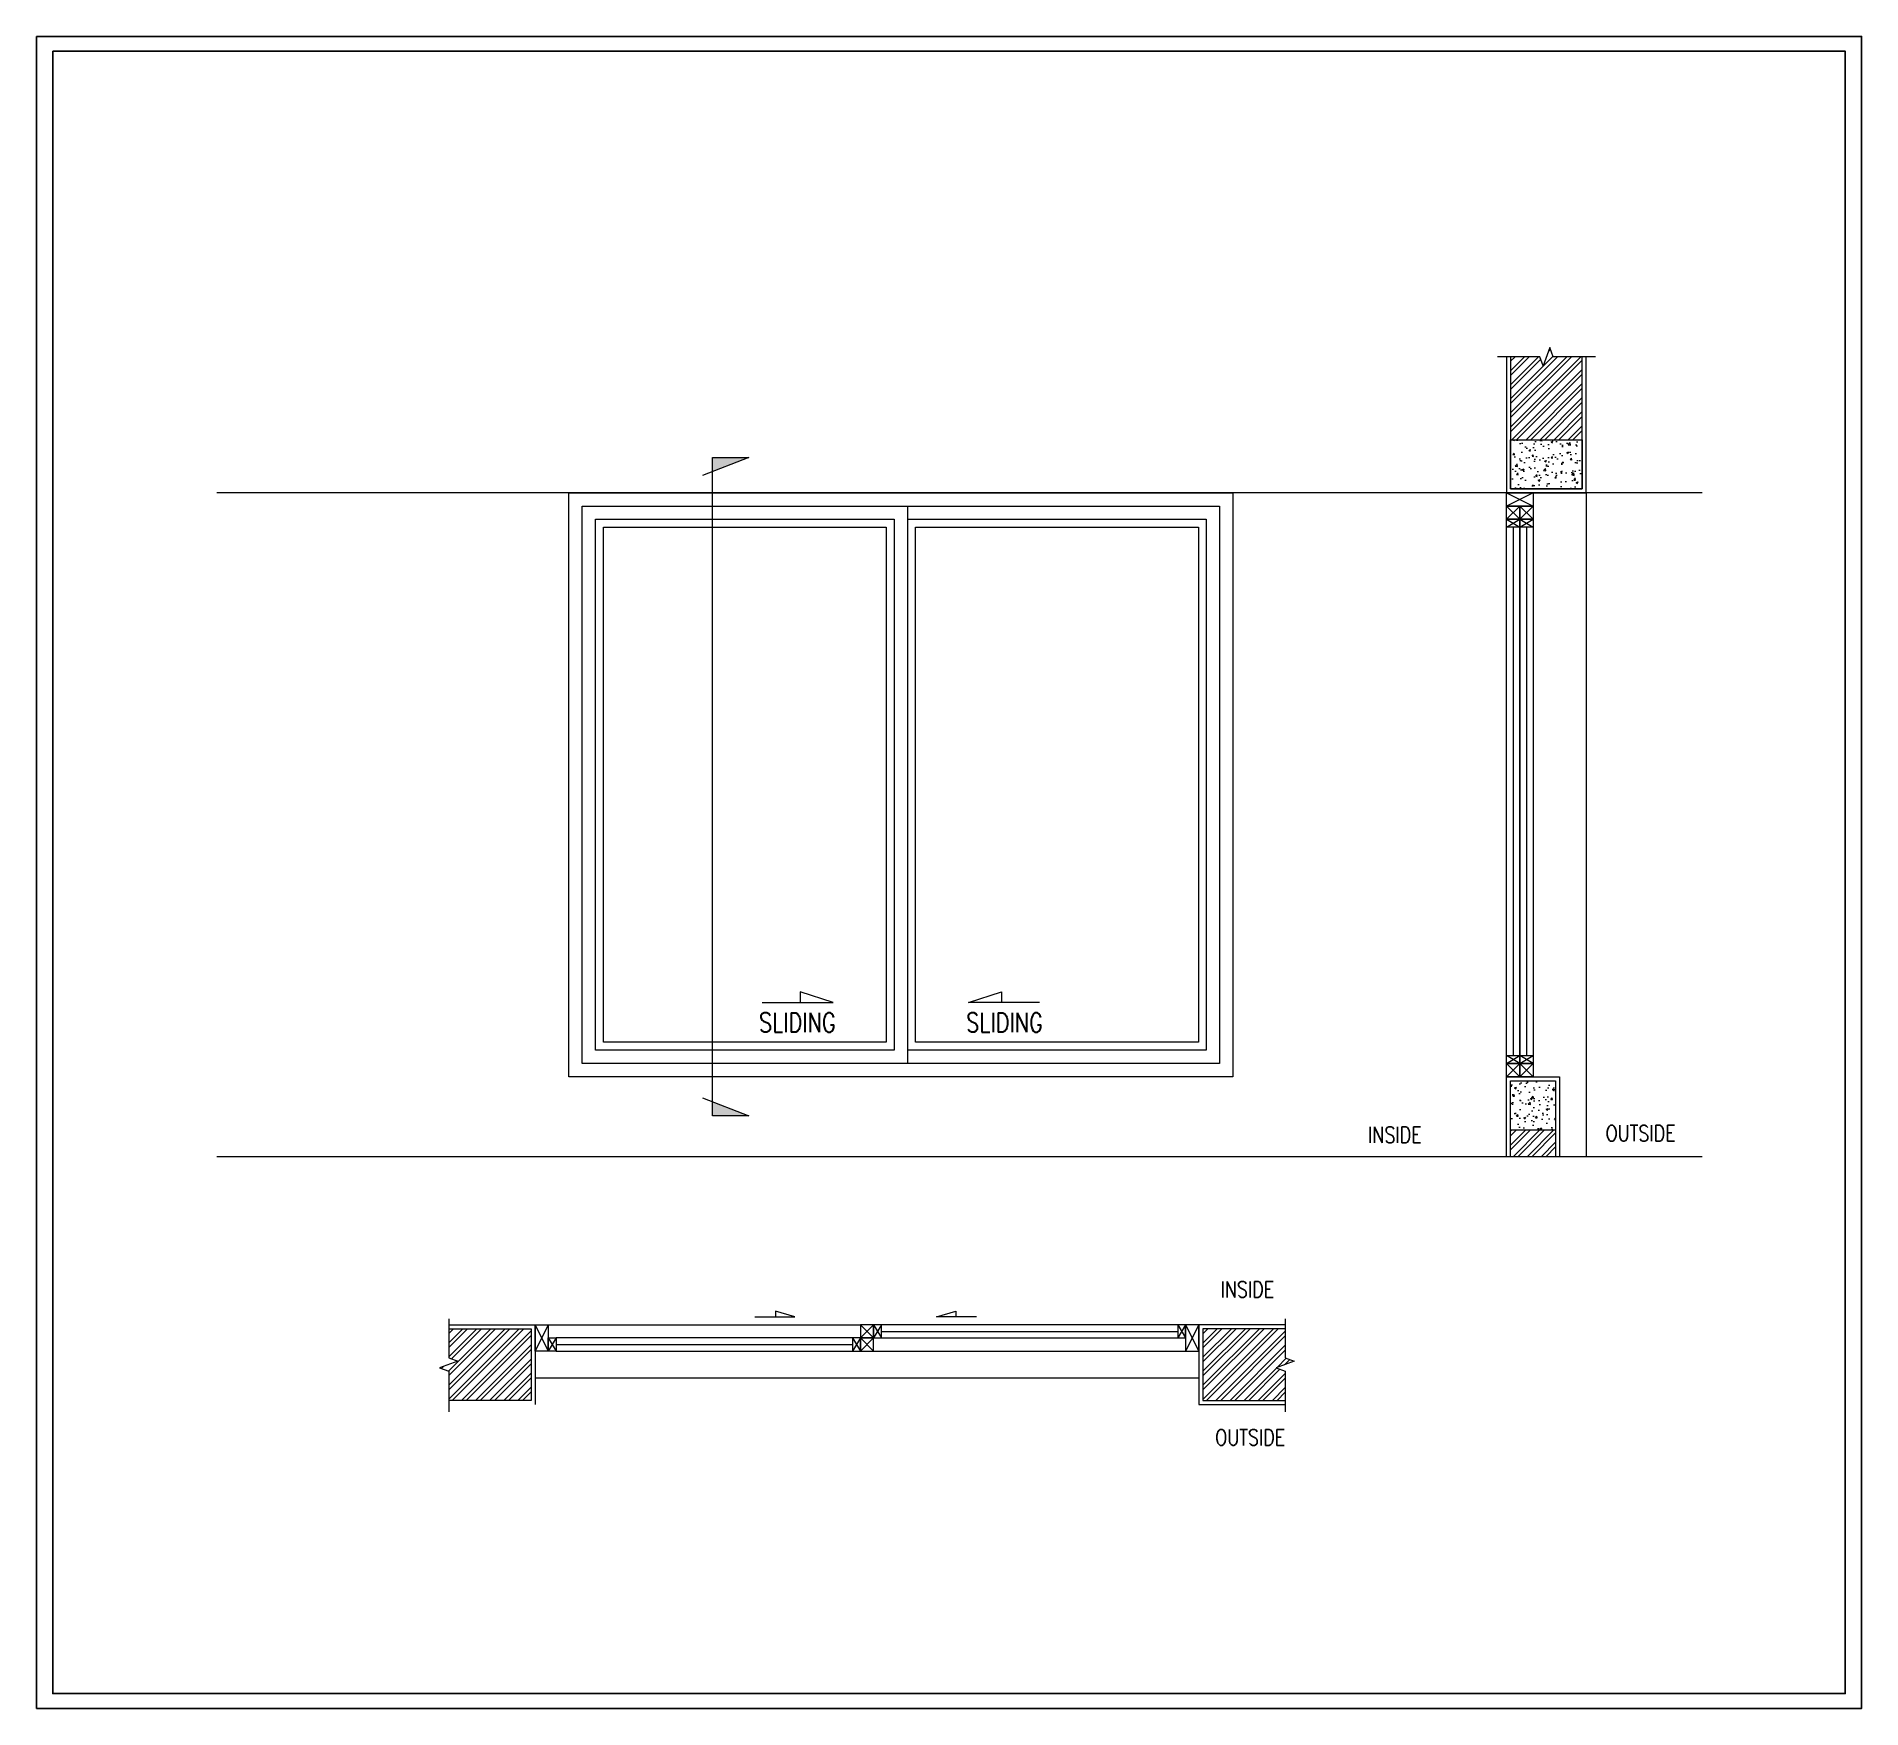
# Paper-space layout 'Projects1200x1100' of a CAD drawing. Header units: millimetres. Extents: x 55.011 to 55.328, y 90.128 to 90.419.
# The model-space entities are those that its viewports show. They can reach past a viewport. Long polylines and large blocks are cut down to what shows.
import ezdxf
from ezdxf.enums import TextEntityAlignment as Align

# ---------------------------------------------------------------- set-up
doc = ezdxf.new("R2010")
doc.units = ezdxf.units.MM
doc.linetypes.add('CENTER2', pattern=[1.125, 0.75, -0.125, 0.125, -0.125])
doc.linetypes.add('DOT2', pattern=[0.125, 0, -0.125])
doc.layers.add('000-dwgLAB-Rectan.', color=251, linetype='Continuous', plot=False)
doc.layers.add('02', color=251, linetype='Continuous', plot=False)
doc.layers.add('001_Dark_1 20', color=7, linetype='Continuous', lineweight=0)
doc.styles.add('ROMANS', font='ROMANS.SHX', dxfattribs={"width": 0.8, "height": 125})

msp = doc.modelspace()

# ---------------------------------------------------------------- hatches: boundary and pattern name
at = {"layer": '001_Dark_1 20'}
h = msp.add_hatch(dxfattribs=at)
h.set_pattern_fill('ANSI32', color=256, scale=0.1, style=0)
h.set_pattern_definition([(45, (2673.70503, 1820.197657), (-0.0265165043, 0.0265165043), []), (45, (2673.72271, 1820.197657), (-0.0265165043, 0.0265165043), [])])
h.paths.add_polyline_path([(2135.649, 1801.4887), (2135.539, 1801.4887), (2135.5265, 1801.523), (2135.5015, 1801.4543), (2135.489, 1801.4887), (2135.379, 1801.4887), (2135.379, 1801.1762), (2135.649, 1801.1762)])
h = msp.add_hatch(dxfattribs=at)
h.set_pattern_fill('AR-CONC', color=256, scale=0.01, style=0)
h.set_pattern_definition([(50, (2669.31853, 1820.197657), (0.071726018, -0.0062752135), [0.0075, -0.0825]), (355, (2669.31853, 1820.19766), (-0.013875133, 0.075219213), [0.006, -0.066]), (100.4514, (2669.32451, 1820.197134), (0.057850938, 0.068943954), [0.006374019, -0.070114211]), (46.1842, (2669.31853, 1820.21766), (0.106724105, -0.016551901), [0.01125, -0.12375]), (96.6356, (2669.32742, 1820.21628), (0.09346627, 0.097411787), [0.009561029, -0.1051713]), (351.1842, (2669.31853, 1820.21766), (0.093466195, 0.09741186), [0.009, -0.099]), (21, (2669.32853, 1820.212657), (0.059690705, -0.040261889), [0.0075, -0.0825]), (326, (2669.32853, 1820.21266), (0.024331533, 0.072515005), [0.006, -0.066]), (71.4514, (2669.333505, 1820.2093), (0.084022263, 0.03225305), [0.006374019, -0.070114211]), (37.5, (2669.31853, 1820.197657), (0.0012159855, 0.0332893854), [0, -0.0652, 0, -0.067, 0, -0.06625]), (7.5, (2669.31853, 1820.197657), (0.0263069537, 0.0394411712), [0, -0.0382, 0, -0.0637, 0, -0.02525]), (327.5, (2669.29623, 1820.197657), (0.0533822436, -0.0022554872), [0, -0.025, 0, -0.078, 0, -0.1035]), (317.5, (2669.28623, 1820.197657), (0.058318617, 0.0100104982), [0, -0.0325, 0, -0.0518, 0, -0.0735])])
h.paths.add_polyline_path([(2135.649, 1801.1762), (2135.379, 1801.1762), (2135.379, 1800.9912), (2135.649, 1800.9912)])
at = {"layer": '001_Dark_1 20', "ltscale": 250}
for points in [[(2132.3741, 1801.0555), (2132.3741, 1801.1091), (2132.5106, 1801.1091)], [(2132.3741, 1798.6825), (2132.3741, 1798.6289), (2132.5107, 1798.6289)]]:
    msp.add_hatch(color=256, dxfattribs=at).paths.add_polyline_path(points)
at = {"layer": '001_Dark_1 20'}
h = msp.add_hatch(dxfattribs=at)
h.set_pattern_fill('AR-CONC', color=256, scale=0.01, style=0)
h.set_pattern_definition([(50, (2673.70503, 1819.247657), (0.071726018, -0.0062752135), [0.0075, -0.0825]), (355, (2673.70503, 1819.24766), (-0.013875133, 0.075219213), [0.006, -0.066]), (100.4514, (2673.71101, 1819.247134), (0.057850938, 0.068943954), [0.006374019, -0.070114211]), (46.1842, (2673.70503, 1819.26766), (0.106724105, -0.016551901), [0.01125, -0.12375]), (96.6356, (2673.71392, 1819.26628), (0.09346627, 0.097411787), [0.009561029, -0.1051713]), (351.1842, (2673.70503, 1819.26766), (0.093466195, 0.09741186), [0.009, -0.099]), (21, (2673.71503, 1819.262657), (0.059690705, -0.040261889), [0.0075, -0.0825]), (326, (2673.71503, 1819.26266), (0.024331533, 0.072515005), [0.006, -0.066]), (71.4514, (2673.720005, 1819.2593), (0.084022263, 0.03225305), [0.006374019, -0.070114211]), (37.5, (2673.70503, 1819.247657), (0.0012159855, 0.0332893854), [0, -0.0652, 0, -0.067, 0, -0.06625]), (7.5, (2673.70503, 1819.247657), (0.0263069537, 0.0394411712), [0, -0.0382, 0, -0.0637, 0, -0.02525]), (327.5, (2673.68273, 1819.247657), (0.0533822436, -0.0022554872), [0, -0.025, 0, -0.078, 0, -0.1035]), (317.5, (2673.67273, 1819.247657), (0.058318617, 0.0100104982), [0, -0.0325, 0, -0.0518, 0, -0.0735])])
h.paths.add_polyline_path([(2135.549, 1798.5762), (2135.549, 1798.7612), (2135.379, 1798.7612), (2135.379, 1798.5762)])
h = msp.add_hatch(dxfattribs=at)
h.set_pattern_fill('ANSI32', color=256, scale=0.1, style=0)
h.set_pattern_definition([(45, (2135.379046, 1797.77617), (-0.0265165, 0.0265165), []), (45, (2135.396724, 1797.77617), (-0.0265165, 0.0265165), [])])
h.paths.add_polyline_path([(2135.549, 1798.4762), (2135.549, 1798.5762), (2135.379, 1798.5762), (2135.379, 1798.4762)])
h = msp.add_hatch(dxfattribs=at)
h.set_pattern_fill('ANSI32', color=256, scale=0.1, style=0)
h.set_pattern_definition([(45, (2689.93917, 1820.75234), (-0.0265165043, 0.0265165043), []), (45, (2689.95685, 1820.75234), (-0.0265165043, 0.0265165043), [])])
h.paths.add_polyline_path([(2131.6908, 1797.8273), (2131.3807, 1797.8273), (2131.3807, 1797.7173), (2131.4151, 1797.7048), (2131.3464, 1797.6798), (2131.3807, 1797.6673), (2131.3807, 1797.5573), (2131.6908, 1797.5573)])
h = msp.add_hatch(dxfattribs=at)
h.set_pattern_fill('ANSI32', color=256, scale=0.1, style=0)
h.set_pattern_definition([(45, (2689.43917, 1820.75234), (-0.0265165043, 0.0265165043), []), (45, (2689.45685, 1820.75234), (-0.0265165043, 0.0265165043), [])])
h.paths.add_polyline_path([(2134.5305, 1797.6673), (2134.4962, 1797.6798), (2134.5649, 1797.7048), (2134.5305, 1797.7173), (2134.5305, 1797.8273), (2134.2208, 1797.8273), (2134.2208, 1797.5573), (2134.5305, 1797.5573)])

# ---------------------------------------------------------------- linework, layer by layer
at = {"layer": '000-dwgLAB-Rectan.'}
msp.add_lwpolyline([(2129.8897, 1802.6392), (2136.6397, 1802.6392), (2136.6397, 1796.4526), (2129.8897, 1796.4526), (2129.8897, 1802.6392)], dxfattribs=at)
at = {"layer": '001_Dark_1 20', "color": 7}
for p, q in [((2135.364, 1801.4887), (2135.364, 1800.9762)), ((2135.664, 1800.9762), (2135.664, 1801.4887)), ((2135.364, 1800.9762), (2135.664, 1800.9762)), ((2135.664, 1800.9762), (2135.664, 1798.4762)), ((2135.364, 1798.4762, 0.0009), (2135.364, 1798.7762)), ((2135.364, 1798.7762), (2135.564, 1798.7762)), ((2135.564, 1798.7762, 0.0002), (2135.564, 1798.4762, 0.0002)), ((2131.3805, 1797.8423), (2131.7058, 1797.8423)), ((2131.7058, 1797.8423), (2131.7058, 1797.5423)), ((2131.7058, 1797.6423), (2134.2058, 1797.6423))]:
    msp.add_line(p, q, dxfattribs=at)
at = {"layer": '001_Dark_1 20'}
for p, q in [((2135.379, 1801.4887), (2135.379, 1800.9912)), ((2135.649, 1800.9912), (2135.649, 1801.4887)), ((2135.379, 1801.1762), (2135.649, 1801.1762)), ((2135.379, 1800.9912), (2135.649, 1800.9912)), ((2135.379, 1798.4762, 0.002), (2135.379, 1798.7612, 0.002)), ((2135.379, 1798.7612), (2135.549, 1798.7612)), ((2135.549, 1798.7612, -0.0018), (2135.549, 1798.4762, -0.0018)), ((2135.379, 1798.5762), (2135.549, 1798.5762)), ((2131.3805, 1797.8273), (2131.6908, 1797.8273)), ((2131.6908, 1797.8273), (2131.6908, 1797.5573)), ((2131.7058, 1797.8423), (2131.7058, 1797.7423)), ((2131.7058, 1797.8423), (2131.7058, 1797.7423)), ((2131.6908, 1797.5573), (2131.3805, 1797.5573))]:
    msp.add_line(p, q, dxfattribs=at)
at = {"layer": '001_Dark_1 20', "color": 3, "linetype": 'CENTER2', "ltscale": 0.5}
for p, q in [((2132.5106, 1801.1094), (2132.3367, 1801.0407)), ((2132.3741, 1798.6287), (2132.3741, 1801.1094)), ((2132.3741, 1801.1094), (2132.5106, 1801.1094)), ((2132.3367, 1798.697), (2132.5106, 1798.6287)), ((2132.5106, 1798.6287), (2132.3741, 1798.6287))]:
    msp.add_line(p, q, dxfattribs=at)
at = {"layer": '001_Dark_1 20', "color": 6, "linetype": 'DOT2'}
msp.add_line((2136.1012, 1800.9762), (2130.5071, 1800.9762), dxfattribs=at)
at = {"layer": '001_Dark_1 20', "color": 8}
for p, q in [((2135.364, 1800.9762), (2135.464, 1800.9262)), ((2135.464, 1800.9762), (2135.364, 1800.9262)), ((2135.414, 1800.8762), (2135.364, 1800.9262)), ((2135.364, 1800.8762), (2135.414, 1800.9262)), ((2135.364, 1800.8762), (2135.414, 1800.8462, -0.002)), ((2135.364, 1800.8462, -0.002), (2135.414, 1800.8762)), ((2135.464, 1800.8762), (2135.414, 1800.9262)), ((2135.414, 1800.8762), (2135.464, 1800.9262)), ((2135.414, 1800.8762), (2135.464, 1800.8462, -0.002)), ((2135.414, 1800.8462, -0.002), (2135.464, 1800.8762)), ((2135.414, 1798.8262, 0.0015), (2135.364, 1798.8562, 0.0015)), ((2135.364, 1798.8262, 0.0015), (2135.414, 1798.8562, 0.0015)), ((2135.414, 1798.7762), (2135.364, 1798.8262, 0.0015)), ((2135.364, 1798.7762), (2135.414, 1798.8262, 0.0015)), ((2135.464, 1798.8262, 0.0015), (2135.414, 1798.8562, 0.0015)), ((2135.414, 1798.8262, 0.0015), (2135.464, 1798.8562, 0.0015)), ((2135.464, 1798.7762), (2135.414, 1798.8262, 0.0015)), ((2135.414, 1798.7762), (2135.464, 1798.8262, 0.0015)), ((2131.7058, 1797.8423), (2131.7558, 1797.7423)), ((2131.7558, 1797.8423), (2131.7058, 1797.7423)), ((2131.7558, 1797.8423), (2132.9308, 1797.8423)), ((2131.7558, 1797.7923), (2131.7858, 1797.7423)), ((2131.7858, 1797.7923), (2131.7558, 1797.7423)), ((2132.9308, 1797.7923), (2132.9008, 1797.7423)), ((2132.9008, 1797.7923), (2132.9308, 1797.7423)), ((2132.9308, 1797.8423), (2132.9808, 1797.7923)), ((2132.9808, 1797.8423), (2132.9308, 1797.7923)), ((2132.9308, 1797.7923), (2132.9808, 1797.7423)), ((2132.9808, 1797.7923), (2132.9308, 1797.7423)), ((2133.0108, 1797.8423), (2132.9808, 1797.7923)), ((2132.9808, 1797.8423), (2133.0108, 1797.7923)), ((2134.1558, 1797.8423), (2134.1258, 1797.7923)), ((2134.1258, 1797.8423), (2134.1558, 1797.7923)), ((2134.1558, 1797.8423), (2134.2058, 1797.7423)), ((2134.2058, 1797.8423), (2134.1558, 1797.7423)), ((2132.9808, 1797.7423), (2134.1558, 1797.7423))]:
    msp.add_line(p, q, dxfattribs=at)
at = {"layer": '001_Dark_1 20', "color": 7, "ltscale": 1000}
msp.add_line((2133.1086, 1800.9262), (2133.1086, 1798.8262), dxfattribs=at)
at = {"layer": '001_Dark_1 20', "color": 5}
for p, q in [((2135.414, 1800.8762), (2135.364, 1800.8762)), ((2135.464, 1800.8762), (2135.414, 1800.8762)), ((2135.364, 1798.8562, 0.0015), (2135.364, 1800.8462)), ((2135.414, 1800.8462), (2135.414, 1798.8562, 0.0015)), ((2135.414, 1798.8562, 0.0015), (2135.414, 1800.8462)), ((2135.464, 1800.8462), (2135.464, 1798.8562, 0.0015))]:
    msp.add_line(p, q, dxfattribs=at)
at = {"layer": '001_Dark_1 20', "color": 4}
for p, q in [((2135.389, 1800.8462), (2135.389, 1798.8562, 0.0015)), ((2135.439, 1800.8462), (2135.439, 1798.8562, 0.0015)), ((2133.0108, 1797.8173), (2134.1258, 1797.8173)), ((2131.7858, 1797.7673), (2132.9008, 1797.7673))]:
    msp.add_line(p, q, dxfattribs=at)
at = {"layer": '001_Dark_1 20', "color": 2}
msp.add_line((2130.5071, 1798.4762), (2136.1012, 1798.4762), dxfattribs=at)
at = {"layer": '001_Dark_1 20', "color": 8}
for points in [[(2135.6984, 1801.4887), (2135.539, 1801.4887), (2135.5265, 1801.523), (2135.5015, 1801.4543), (2135.489, 1801.4887), (2135.3294, 1801.4887)], [(2131.3807, 1797.864), (2131.3807, 1797.7173), (2131.4151, 1797.7048), (2131.3464, 1797.6798), (2131.3807, 1797.6673), (2131.3807, 1797.514)], [(2134.5305, 1797.8641), (2134.5305, 1797.7173), (2134.5649, 1797.7048), (2134.4962, 1797.6798), (2134.5305, 1797.6673), (2134.5305, 1797.5141)]]:
    msp.add_lwpolyline(points, dxfattribs=at)
at = {"layer": '001_Dark_1 20'}
msp.add_lwpolyline([(2135.649, 1800.9912), (2135.379, 1800.9912), (2135.379, 1801.1762), (2135.649, 1801.1762)], close=True, dxfattribs=at)
at = {"layer": '001_Dark_1 20', "linetype": 'ByBlock'}
msp.add_lwpolyline([(2134.3336, 1798.7762), (2131.8336, 1798.7762), (2131.8336, 1800.9762), (2134.3336, 1800.9762)], close=True, dxfattribs=at)
at = {"layer": '001_Dark_1 20', "color": 6}
for points in [[(2135.364, 1800.9262), (2135.364, 1800.9762), (2135.464, 1800.9762), (2135.464, 1800.9262), (2135.454, 1800.9262), (2135.454, 1800.9262)], [(2135.414, 1800.8762), (2135.364, 1800.8762), (2135.364, 1800.9262), (2135.414, 1800.9262)], [(2135.464, 1800.8762), (2135.414, 1800.8762), (2135.414, 1800.9262), (2135.464, 1800.9262)], [(2135.414, 1798.7762), (2135.364, 1798.7762), (2135.364, 1798.8262), (2135.414, 1798.8262)], [(2135.464, 1798.7762), (2135.414, 1798.7762), (2135.414, 1798.8262), (2135.464, 1798.8262)], [(2131.7558, 1797.7423), (2131.7058, 1797.7423), (2131.7058, 1797.8423), (2131.7558, 1797.8423), (2131.7558, 1797.8423), (2131.7558, 1797.8423)], [(2131.7858, 1797.7423), (2131.7558, 1797.7423), (2131.7558, 1797.7923), (2131.7858, 1797.7923), (2131.7858, 1797.7423), (2131.7858, 1797.7423)], [(2132.9008, 1797.7423), (2132.9308, 1797.7423), (2132.9308, 1797.7923), (2132.9008, 1797.7923), (2132.9008, 1797.7423), (2132.9008, 1797.7423)], [(2132.9308, 1797.7923), (2132.9808, 1797.7923), (2132.9808, 1797.8423), (2132.9308, 1797.8423), (2132.9308, 1797.8423), (2132.9308, 1797.8423)], [(2132.9308, 1797.7423), (2132.9808, 1797.7423), (2132.9808, 1797.7923), (2132.9308, 1797.7923), (2132.9308, 1797.7923), (2132.9308, 1797.7923)], [(2132.9808, 1797.7923), (2133.0108, 1797.7923), (2133.0108, 1797.8423), (2132.9808, 1797.8423), (2132.9808, 1797.7923), (2132.9808, 1797.7923)], [(2134.1258, 1797.7923), (2134.1558, 1797.7923), (2134.1558, 1797.8423), (2134.1258, 1797.8423), (2134.1258, 1797.7923), (2134.1258, 1797.7923)], [(2134.1558, 1797.7423), (2134.2058, 1797.7423), (2134.2058, 1797.8423), (2134.1558, 1797.8423), (2134.1558, 1797.8423), (2134.1558, 1797.8423)]]:
    msp.add_lwpolyline(points, close=True, dxfattribs=at)
at = {"layer": '001_Dark_1 20', "color": 7, "ltscale": 1000}
for points in [[(2134.2836, 1798.8262), (2131.8836, 1798.8262), (2131.8836, 1800.9262), (2134.2836, 1800.9262)], [(2133.0586, 1798.8762), (2131.9336, 1798.8762), (2131.9336, 1800.8762), (2133.0586, 1800.8762), (2133.0586, 1798.8762)]]:
    msp.add_lwpolyline(points, close=True, dxfattribs=at)
msp.add_lwpolyline([(2133.1086, 1800.8762), (2134.2336, 1800.8762), (2134.2336, 1798.8762), (2133.1086, 1798.8762)], dxfattribs=at)
at = {"layer": '001_Dark_1 20', "color": 6}
for points, elevation in [([(2135.414, 1800.8462), (2135.364, 1800.8462), (2135.364, 1800.8762), (2135.414, 1800.8762)], -0.002), ([(2135.464, 1800.8462), (2135.414, 1800.8462), (2135.414, 1800.8762), (2135.464, 1800.8762)], -0.002), ([(2135.414, 1798.8262), (2135.364, 1798.8262), (2135.364, 1798.8562), (2135.414, 1798.8562)], 0.0015), ([(2135.464, 1798.8262), (2135.414, 1798.8262), (2135.414, 1798.8562), (2135.464, 1798.8562)], 0.0015)]:
    msp.add_lwpolyline(points, close=True, dxfattribs=dict(at, elevation=elevation))
at = {"layer": '001_Dark_1 20', "color": 8, "ltscale": 1000}
for points in [[(2133.0286, 1798.9062), (2131.9636, 1798.9062), (2131.9636, 1800.8462), (2133.0286, 1800.8462)], [(2134.2036, 1798.9062), (2133.1386, 1798.9062), (2133.1386, 1800.8462), (2134.2036, 1800.8462)]]:
    msp.add_lwpolyline(points, close=True, dxfattribs=at)
at = {"layer": '001_Dark_1 20', "color": 7}
for points in [[(2132.5616, 1799.0562), (2132.8286, 1799.0562), (2132.7042, 1799.0958), (2132.7042, 1799.0562)], [(2133.6055, 1799.0562), (2133.3386, 1799.0562), (2133.4629, 1799.0958), (2133.4629, 1799.0562)], [(2132.5335, 1797.8722), (2132.6837, 1797.8722), (2132.611, 1797.8934), (2132.611, 1797.8722)], [(2133.3678, 1797.8722), (2133.2176, 1797.8722), (2133.2903, 1797.8934), (2133.2903, 1797.8722)], [(2134.5305, 1797.8423), (2134.2058, 1797.8423), (2134.2058, 1797.5423), (2134.5305, 1797.5423)]]:
    msp.add_lwpolyline(points, dxfattribs=at)
at = {"layer": '001_Dark_1 20', "color": 5}
for points in [[(2132.9008, 1797.7923), (2131.7858, 1797.7923)], [(2134.1258, 1797.8423), (2133.0108, 1797.8423)], [(2133.0108, 1797.7923), (2134.1258, 1797.7923)], [(2131.7858, 1797.7423), (2132.9008, 1797.7423)]]:
    msp.add_lwpolyline(points, dxfattribs=at)
at = {"layer": '001_Dark_1 20'}
msp.add_lwpolyline([(2134.5305, 1797.8273), (2134.2208, 1797.8273), (2134.2208, 1797.5573), (2134.5305, 1797.5573)], dxfattribs=at)
at = {"layer": '02'}
msp.add_lwpolyline([(2129.8897, 1802.6392), (2136.6397, 1802.6392), (2136.6397, 1796.4526), (2129.8897, 1796.4526), (2129.8897, 1802.6392)], dxfattribs=at)

# ---------------------------------------------------------------- texts
at = {"layer": '001_Dark_1 20', "color": 7, "linetype": 'ByBlock', "style": 'ROMANS', "width": 0.8}
for p in [(2132.6935, 1798.9807, -0.0006), (2133.4736, 1798.9807, -0.0006)]:
    msp.add_text('SLIDING', height=0.072, dxfattribs=at).set_placement(p, align=Align.MIDDLE)
at = {"layer": '001_Dark_1 20', "color": 6, "linetype": 'ByBlock', "style": 'ROMANS', "width": 0.8}
for s, p in [('INSIDE', (2134.9435, 1798.5576, -0.0005)), ('OUTSIDE', (2135.8689, 1798.5636, -0.0005)), ('INSIDE', (2134.388, 1797.9753)), ('OUTSIDE', (2134.3987, 1797.4178))]:
    msp.add_text(s, height=0.06, dxfattribs=at).set_placement(p, align=Align.MIDDLE_CENTER)

psp = doc.layouts.new('Projects1200x1100')

# ---------------------------------------------------------------- linework, layer by layer
at = {"layer": 'Defpoints'}
psp.add_lwpolyline([(55.01091, 90.41859), (55.32841, 90.41859), (55.32841, 90.12759), (55.01091, 90.12759)], close=True, dxfattribs=at)

# ---------------------------------------------------------------- viewports
at = {"layer": '0'}
psp.add_viewport(center=(55.16966, 90.27309), size=(0.3175, 0.291), view_center_point=(2133.26473, 1799.54588), view_height=6.2984205, dxfattribs=at)

doc.saveas('drawing.dxf')
